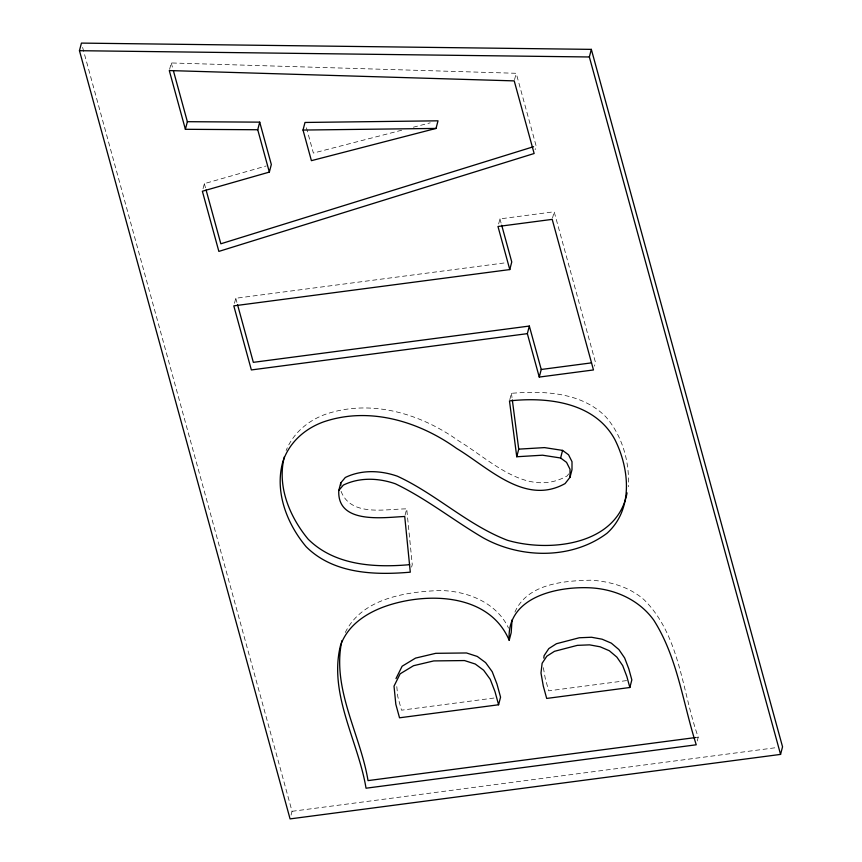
<?xml version="1.0" encoding="UTF-8"?>
<svg xmlns="http://www.w3.org/2000/svg" width="862" height="862" viewBox="0 0 862 862"><rect width="100%" height="100%" fill="white"/><g stroke="black" fill="none" stroke-linecap="round" stroke-linejoin="round"><path stroke-width="0.65" stroke-dasharray="4.31 3.23" d="M169.609 69.294L171.269 62.958L516.209 73.292L536.121 145.915L535.13 149.708M203.033 188.703L204.348 183.638L266.175 165.978M234.453 303.327L235.779 298.263L506.425 262.673M291.065 815.096L292.046 811.304L82.149 45.697M514.56 79.627L516.209 73.292M405.065 515.207L406.713 508.871C385.713 508.914 351.017 517.125 341.072 491.318M498.635 223.958L499.949 218.894L554.169 211.761L595.459 362.342L594.468 366.145M411.605 567.11L412.262 564.578L406.713 508.871M552.52 218.097L554.169 211.761M509.798 399.645L511.446 393.309C543.954 390.68 581.16 392.091 605.706 416.691C622.321 435.763 629.691 461.687 628.398 486.728M697.239 740.997L698.22 737.193C681.95 691.55 680.312 635.682 644.065 599.736C629.519 586.936 610.501 581.581 591.504 580.191C564.157 580.708 527.059 583.542 514.711 612.537M345.263 632.492C362.094 598.347 405.679 591.806 439.976 590.524C467.021 590.879 496.501 602.344 508.548 628.139M568.704 473.895L567.056 475.986C527.156 498.301 490.51 460.006 458.584 440.827C420.613 413.652 371.253 398.707 325.642 414.234A80.5 67.581 14.6 0 0 286.119 450.557M401.66 130.227L313.38 153.07L306.042 126.283M413.34 127.21L430.224 122.835M493.969 698.037L401.509 710.191L397.802 696.668L396.509 683.728M626.555 680.603L548.674 690.839L545.258 678.383L542.963 665.41M695.559 737.538L698.22 737.193M292.046 811.304L777.212 747.505M499.949 218.894L501.339 223.969M171.269 62.958L173.014 69.348M204.348 183.638L205.749 188.756M235.779 298.263L237.179 303.392M511.446 393.309L512.147 398.632"/><path stroke-width="1.29" d="M570.008 477.311L570.03 469.284L566.549 462.366L560.602 457.991L542.521 455.201L516.758 456.752L509.474 400.905C547.51 396.757 594.694 402.209 614.897 439.598C629.551 468.82 633.57 509.431 606.977 533.287C571.711 559.643 520.616 558.791 482.989 537.716C453.369 520.314 426.453 498.699 395.346 483.776C378.493 477.936 359.637 477.139 343.335 485.09L338.788 490.478C336.999 524.678 383.999 517.405 404.731 516.478L410.29 572.174C374.302 575.299 333.422 573.855 306.182 546.767C286.82 523.643 274.45 491.728 282.855 461.687A80.5 67.581 14.6 0 1 323.67 421.841C369.281 406.304 418.641 421.259 456.612 448.434C488.528 467.603 525.173 505.908 565.084 483.582L570.008 477.311L571.991 469.715L572.012 461.687L568.532 454.77L562.574 450.395L544.493 447.604L518.73 449.145L516.758 456.752M509.216 640.304C506.08 597.366 556.302 586.375 589.533 587.787C614.423 588.854 638.893 599.564 653.719 620.101C677.618 657.544 682.898 703.176 696.248 744.79L366.038 788.213C358.301 741.288 328.584 694.46 340.404 645.81C348.194 623.194 370.315 610.468 392.135 604.154C432.972 592.226 490.133 595.373 509.216 640.304L511.188 632.708L512.028 619.961M543.814 658.105L544.094 655.67L548.814 648.59L556.453 643.72L579.307 637.761L591.526 637.255L602.085 639.195L611.298 643.138L618.862 649.528L624.659 657.986L628.807 668.869L631.835 679.902L629.853 687.499L546.691 698.435L543.275 685.98L540.991 673.006L542.123 663.266L546.831 656.197L554.471 651.316L577.335 645.358L589.554 644.862L600.114 646.791L609.326 650.745L616.88 657.124L622.687 665.583L626.836 676.465L629.853 687.499M284.406 456.677C276.777 485.942 289.546 516.715 308.154 539.17C334.715 565.515 374.431 567.789 409.633 564.675M341.912 640.671C331.45 688.544 360.478 734.424 368.02 780.616L695.559 737.538M627.051 492.859C617.332 545.301 549.374 552.596 507.384 540.258C467.376 524.85 436.107 494.066 397.328 476.18C380.476 470.34 361.62 469.542 345.306 477.483L340.77 482.882L338.788 490.478M79.455 50.696L81.437 43.1L591.332 49.371L782.545 746.804L780.563 754.401L290.074 818.9L79.455 50.696L589.349 56.978L780.563 754.401M185.384 129.3L169.286 70.555L514.226 80.888L534.138 153.511L218.862 251.402L202.365 191.235L269.343 172.098L257.738 129.742L185.384 129.3L187.366 121.693L173.37 70.619M257.738 129.742L259.71 122.145L187.366 121.693M269.343 172.098L271.325 164.502L259.71 122.145M303.015 130.054L304.997 122.458L438.015 120.82L436.032 128.427L311.408 160.666L303.015 130.054L436.032 128.427M237.535 304.674L253.342 362.342L529.333 326.051L527.35 333.648L251.359 369.938L233.796 305.859L509.787 269.569L511.759 261.973L501.695 225.23M589.349 56.978L591.332 49.371M509.787 269.569L497.977 226.49L552.197 219.368L593.476 369.949L539.256 377.071L541.239 369.475L529.333 326.051M560.602 457.991L562.574 450.395M498.592 704.771L494.982 691.593L490.241 679.31L483.625 670.216L475.274 664.031L464.51 660.561L433.769 660.917L413.544 665.701L400.14 673.825L394.02 686.152L395.82 704.265L399.526 717.798L498.592 704.771L500.563 697.164L496.954 683.997L492.213 671.713L485.608 662.619L477.257 656.435L466.482 652.965L435.752 653.321L415.527 658.105L402.123 666.229L396.003 678.556M533.556 146.702L220.844 243.795L206.104 190.039M541.239 369.475L591.494 362.87M527.35 333.648L539.256 377.071M512.319 399.957L518.73 449.145M340.77 482.882L340.856 485.295"/></g></svg>
